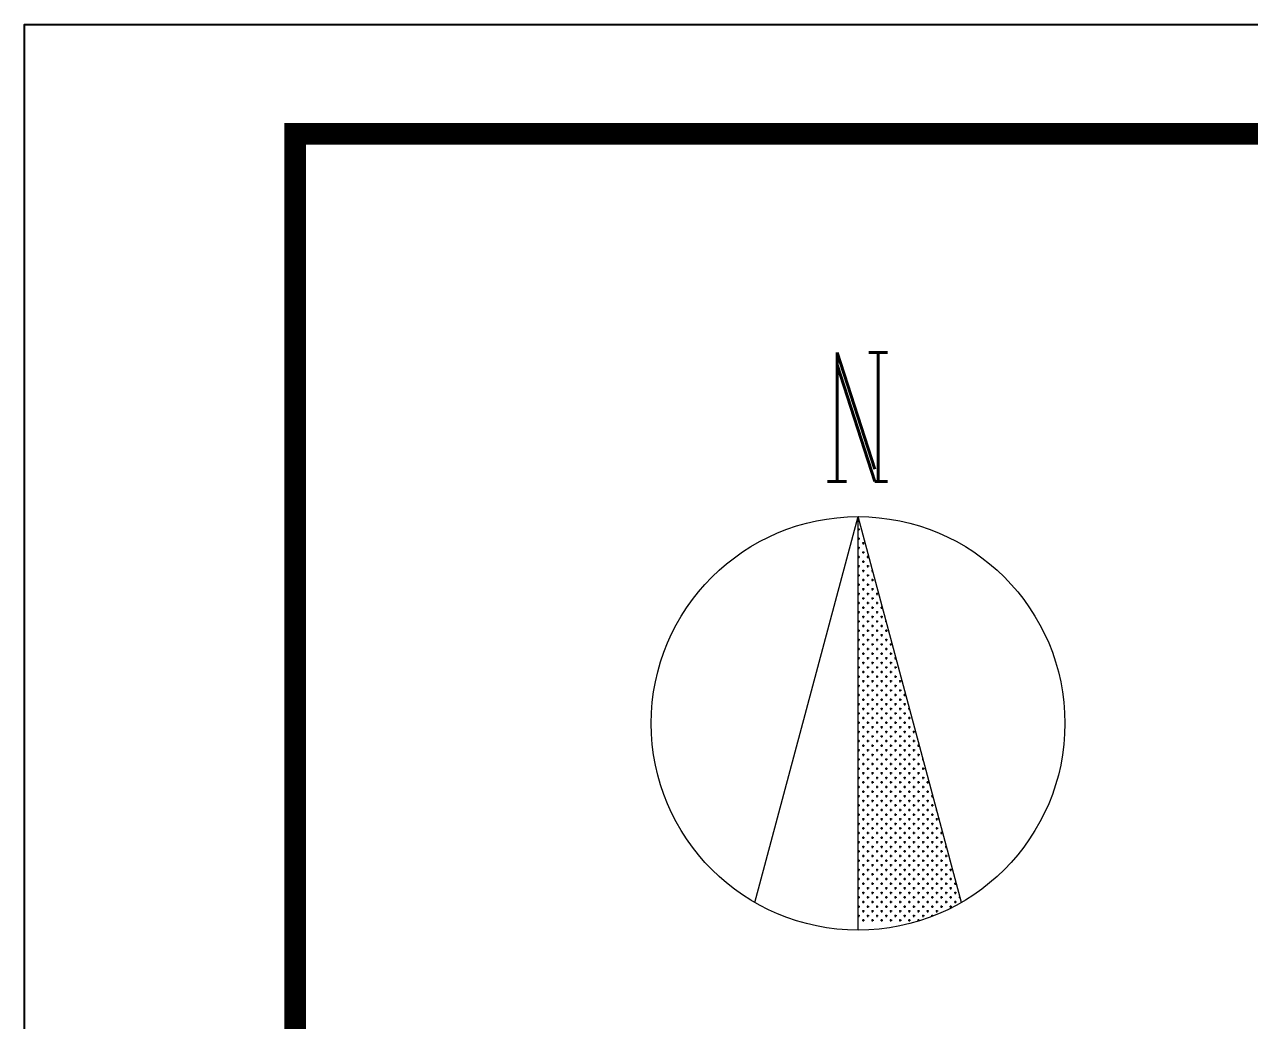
# Model space of a CAD drawing. Extents: x 301136 to 469336, y 529561 to 648381.
# Drawn here: x 301136 to 323763, y 629975 to 648381 of the extents above; entities that cross this region are included whole.
import ezdxf

# ---------------------------------------------------------------- set-up
doc = ezdxf.new("R2010")
doc.units = 0
doc.header["$LTSCALE"] = 40
for name, color, linetype in [('2', 3, 'Continuous'), ('PUB_TEXT', 7, 'Continuous'), ('TUBAO', 7, 'Continuous')]:
    doc.layers.add(name, color=color, linetype=linetype)
doc.styles.add('_ROMANC', font='ROMANC', dxfattribs={"width": 0.571429})

msp = doc.modelspace()

# ---------------------------------------------------------------- linework, layer by layer
at = {"color": 0, "lineweight": 18}
for p, q in [((316551.9, 639218.6), (316533.6, 639218.6)), ((316545.9, 639197.3), (316545.9, 639239.8)), ((316567.2, 639048.6), (316533.6, 639048.6)), ((316545.9, 639027.3), (316545.9, 639069.8)), ((316567.2, 638878.6), (316533.6, 638878.6)), ((316545.9, 638857.3), (316545.9, 638899.8)), ((316620.2, 638963.6), (316609.7, 638963.6)), ((316652.2, 638793.6), (316609.7, 638793.6)), ((316630.9, 638772.3), (316630.9, 638814.8)), ((316567.2, 638708.6), (316533.6, 638708.6)), ((316567.2, 638538.6), (316533.6, 638538.6)), ((316545.9, 638687.3), (316545.9, 638729.8)), ((316545.9, 638517.3), (316545.9, 638559.8)), ((316652.2, 638623.6), (316609.7, 638623.6)), ((316630.9, 638602.3), (316630.9, 638644.8)), ((316734.1, 638538.6), (316694.7, 638538.6)), ((316715.9, 638517.3), (316715.9, 638559.8)), ((316567.2, 638368.6), (316533.6, 638368.6)), ((316545.9, 638347.3), (316545.9, 638389.8)), ((316652.2, 638453.6), (316609.7, 638453.6)), ((316630.9, 638432.3), (316630.9, 638474.8)), ((316630.9, 638262.3), (316630.9, 638304.8)), ((316737.2, 638368.6), (316694.7, 638368.6)), ((316715.9, 638347.3), (316715.9, 638389.8)), ((316567.2, 638198.6), (316533.6, 638198.6)), ((316545.9, 638177.3), (316545.9, 638219.8)), ((316652.2, 638283.6), (316609.7, 638283.6)), ((316652.2, 638113.6), (316609.7, 638113.6)), ((316630.9, 638092.3), (316630.9, 638134.8)), ((316737.2, 638198.6), (316694.7, 638198.6)), ((316715.9, 638177.3), (316715.9, 638219.8)), ((316802.4, 638283.6), (316779.7, 638283.6)), ((316822.2, 638113.6), (316779.7, 638113.6)), ((316800.9, 638262.3), (316800.9, 638289)), ((316800.9, 638092.3), (316800.9, 638134.8)), ((316567.2, 638028.6), (316533.6, 638028.6)), ((316567.2, 637858.6), (316533.6, 637858.6)), ((316545.9, 638007.3), (316545.9, 638049.8)), ((316545.9, 637837.3), (316545.9, 637879.8)), ((316652.2, 637943.6), (316609.7, 637943.6)), ((316630.9, 637922.3), (316630.9, 637964.8)), ((316737.2, 638028.6), (316694.7, 638028.6)), ((316737.2, 637858.6), (316694.7, 637858.6)), ((316715.9, 638007.3), (316715.9, 638049.8)), ((316715.9, 637837.3), (316715.9, 637879.8)), ((316822.2, 637943.6), (316779.7, 637943.6)), ((316800.9, 637922.3), (316800.9, 637964.8)), ((316870.7, 638028.6), (316864.7, 638028.6)), ((316907.2, 637858.6), (316864.7, 637858.6)), ((316885.9, 637837.3), (316885.9, 637879.8)), ((316567.2, 637688.6), (316533.6, 637688.6)), ((316545.9, 637667.3), (316545.9, 637709.8)), ((316652.2, 637773.6), (316609.7, 637773.6)), ((316630.9, 637752.3), (316630.9, 637794.8)), ((316630.9, 637582.3), (316630.9, 637624.8)), ((316737.2, 637688.6), (316694.7, 637688.6)), ((316715.9, 637667.3), (316715.9, 637709.8)), ((316822.2, 637773.6), (316779.7, 637773.6)), ((316800.9, 637752.3), (316800.9, 637794.8)), ((316800.9, 637582.3), (316800.9, 637624.8)), ((316907.2, 637688.6), (316864.7, 637688.6)), ((316885.9, 637667.3), (316885.9, 637709.8)), ((316970.9, 637582.3), (316970.9, 637624.8)), ((316567.2, 637518.6), (316533.6, 637518.6)), ((316545.9, 637497.3), (316545.9, 637539.8)), ((316652.2, 637603.6), (316609.7, 637603.6)), ((316652.2, 637433.6), (316609.7, 637433.6)), ((316630.9, 637412.3), (316630.9, 637454.8)), ((316737.2, 637518.6), (316694.7, 637518.6)), ((316715.9, 637497.3), (316715.9, 637539.8)), ((316822.2, 637603.6), (316779.7, 637603.6)), ((316822.2, 637433.6), (316779.7, 637433.6)), ((316800.9, 637412.3), (316800.9, 637454.8)), ((316907.2, 637518.6), (316864.7, 637518.6)), ((316885.9, 637497.3), (316885.9, 637539.8)), ((316984.6, 637603.6), (316949.7, 637603.6)), ((316992.2, 637433.6), (316949.7, 637433.6)), ((316970.9, 637412.3), (316970.9, 637454.8)), ((316567.2, 637348.6), (316533.6, 637348.6)), ((316567.2, 637178.6), (316533.6, 637178.6)), ((316545.9, 637327.3), (316545.9, 637369.8)), ((316545.9, 637157.3), (316545.9, 637199.8)), ((316652.2, 637263.6), (316609.7, 637263.6)), ((316630.9, 637242.3), (316630.9, 637284.8)), ((316737.2, 637348.6), (316694.7, 637348.6)), ((316737.2, 637178.6), (316694.7, 637178.6)), ((316715.9, 637327.3), (316715.9, 637369.8)), ((316715.9, 637157.3), (316715.9, 637199.8)), ((316822.2, 637263.6), (316779.7, 637263.6)), ((316800.9, 637242.3), (316800.9, 637284.8)), ((316907.2, 637348.6), (316864.7, 637348.6)), ((316907.2, 637178.6), (316864.7, 637178.6)), ((316885.9, 637327.3), (316885.9, 637369.8)), ((316885.9, 637157.3), (316885.9, 637199.8)), ((316992.2, 637263.6), (316949.7, 637263.6)), ((316970.9, 637242.3), (316970.9, 637284.8)), ((317052.9, 637348.6), (317034.7, 637348.6)), ((317077.2, 637178.6), (317034.7, 637178.6)), ((317055.9, 637327.3), (317055.9, 637337.4)), ((317055.9, 637157.3), (317055.9, 637199.8)), ((316567.2, 637008.6), (316533.6, 637008.6)), ((316545.9, 636987.3), (316545.9, 637029.8)), ((316652.2, 637093.6), (316609.7, 637093.6)), ((316630.9, 637072.3), (316630.9, 637114.8)), ((316630.9, 636902.3), (316630.9, 636944.8)), ((316737.2, 637008.6), (316694.7, 637008.6)), ((316715.9, 636987.3), (316715.9, 637029.8)), ((316822.2, 637093.6), (316779.7, 637093.6)), ((316800.9, 637072.3), (316800.9, 637114.8)), ((316800.9, 636902.3), (316800.9, 636944.8)), ((316907.2, 637008.6), (316864.7, 637008.6)), ((316885.9, 636987.3), (316885.9, 637029.8)), ((316992.2, 637093.6), (316949.7, 637093.6)), ((316970.9, 637072.3), (316970.9, 637114.8)), ((316970.9, 636902.3), (316970.9, 636944.8)), ((317077.2, 637008.6), (317034.7, 637008.6)), ((317055.9, 636987.3), (317055.9, 637029.8)), ((317121.3, 637093.6), (317119.7, 637093.6)), ((317140.9, 636902.3), (317140.9, 636944.8)), ((316567.2, 636838.6), (316533.6, 636838.6)), ((316545.9, 636817.3), (316545.9, 636859.8)), ((316652.2, 636923.6), (316609.7, 636923.6)), ((316652.2, 636753.6), (316609.7, 636753.6)), ((316630.9, 636732.3), (316630.9, 636774.8)), ((316737.2, 636838.6), (316694.7, 636838.6)), ((316715.9, 636817.3), (316715.9, 636859.8)), ((316822.2, 636923.6), (316779.7, 636923.6)), ((316822.2, 636753.6), (316779.7, 636753.6)), ((316800.9, 636732.3), (316800.9, 636774.8)), ((316907.2, 636838.6), (316864.7, 636838.6)), ((316885.9, 636817.3), (316885.9, 636859.8)), ((316992.2, 636923.6), (316949.7, 636923.6)), ((316992.2, 636753.6), (316949.7, 636753.6)), ((316970.9, 636732.3), (316970.9, 636774.8)), ((317077.2, 636838.6), (317034.7, 636838.6)), ((317055.9, 636817.3), (317055.9, 636859.8)), ((317162.2, 636923.6), (317119.7, 636923.6)), ((317162.2, 636753.6), (317119.7, 636753.6)), ((317140.9, 636732.3), (317140.9, 636774.8)), ((316567.2, 636668.6), (316533.6, 636668.6)), ((316567.2, 636498.6), (316533.6, 636498.6)), ((316545.9, 636647.3), (316545.9, 636689.8)), ((316545.9, 636477.3), (316545.9, 636519.8)), ((316652.2, 636583.6), (316609.7, 636583.6)), ((316630.9, 636562.3), (316630.9, 636604.8)), ((316737.2, 636668.6), (316694.7, 636668.6)), ((316737.2, 636498.6), (316694.7, 636498.6)), ((316715.9, 636647.3), (316715.9, 636689.8)), ((316715.9, 636477.3), (316715.9, 636519.8)), ((316822.2, 636583.6), (316779.7, 636583.6)), ((316800.9, 636562.3), (316800.9, 636604.8)), ((316907.2, 636668.6), (316864.7, 636668.6)), ((316907.2, 636498.6), (316864.7, 636498.6)), ((316885.9, 636647.3), (316885.9, 636689.8)), ((316885.9, 636477.3), (316885.9, 636519.8)), ((316992.2, 636583.6), (316949.7, 636583.6)), ((316970.9, 636562.3), (316970.9, 636604.8)), ((317077.2, 636668.6), (317034.7, 636668.6)), ((317077.2, 636498.6), (317034.7, 636498.6)), ((317055.9, 636647.3), (317055.9, 636689.8)), ((317055.9, 636477.3), (317055.9, 636519.8)), ((317162.2, 636583.6), (317119.7, 636583.6)), ((317140.9, 636562.3), (317140.9, 636604.8)), ((317235.1, 636668.6), (317204.7, 636668.6)), ((317247.2, 636498.6), (317204.7, 636498.6)), ((317225.9, 636647.3), (317225.9, 636689.8)), ((317225.9, 636477.3), (317225.9, 636519.8)), ((316567.2, 636328.6), (316533.6, 636328.6)), ((316545.9, 636307.3), (316545.9, 636349.8)), ((316652.2, 636413.6), (316609.7, 636413.6)), ((316630.9, 636392.3), (316630.9, 636434.8)), ((316737.2, 636328.6), (316694.7, 636328.6)), ((316715.9, 636307.3), (316715.9, 636349.8)), ((316822.2, 636413.6), (316779.7, 636413.6)), ((316800.9, 636392.3), (316800.9, 636434.8)), ((316907.2, 636328.6), (316864.7, 636328.6)), ((316885.9, 636307.3), (316885.9, 636349.8)), ((316992.2, 636413.6), (316949.7, 636413.6)), ((316970.9, 636392.3), (316970.9, 636434.8)), ((317077.2, 636328.6), (317034.7, 636328.6)), ((317055.9, 636307.3), (317055.9, 636349.8)), ((317162.2, 636413.6), (317119.7, 636413.6)), ((317140.9, 636392.3), (317140.9, 636434.8)), ((317247.2, 636328.6), (317204.7, 636328.6)), ((317225.9, 636307.3), (317225.9, 636349.8)), ((317303.5, 636413.6), (317289.7, 636413.6)), ((316567.2, 636158.6), (316533.6, 636158.6)), ((316545.9, 636137.3), (316545.9, 636179.8)), ((316652.2, 636243.6), (316609.7, 636243.6)), ((316652.2, 636073.6), (316609.7, 636073.6)), ((316630.9, 636222.3), (316630.9, 636264.8)), ((316630.9, 636052.3), (316630.9, 636094.8)), ((316737.2, 636158.6), (316694.7, 636158.6)), ((316715.9, 636137.3), (316715.9, 636179.8)), ((316822.2, 636243.6), (316779.7, 636243.6)), ((316822.2, 636073.6), (316779.7, 636073.6)), ((316800.9, 636222.3), (316800.9, 636264.8)), ((316800.9, 636052.3), (316800.9, 636094.8)), ((316907.2, 636158.6), (316864.7, 636158.6)), ((316885.9, 636137.3), (316885.9, 636179.8)), ((316992.2, 636243.6), (316949.7, 636243.6)), ((316992.2, 636073.6), (316949.7, 636073.6)), ((316970.9, 636222.3), (316970.9, 636264.8)), ((316970.9, 636052.3), (316970.9, 636094.8)), ((317077.2, 636158.6), (317034.7, 636158.6)), ((317055.9, 636137.3), (317055.9, 636179.8)), ((317162.2, 636243.6), (317119.7, 636243.6)), ((317162.2, 636073.6), (317119.7, 636073.6)), ((317140.9, 636222.3), (317140.9, 636264.8)), ((317140.9, 636052.3), (317140.9, 636094.8)), ((317247.2, 636158.6), (317204.7, 636158.6)), ((317225.9, 636137.3), (317225.9, 636179.8)), ((317332.2, 636243.6), (317289.7, 636243.6)), ((317332.2, 636073.6), (317289.7, 636073.6)), ((317310.9, 636222.3), (317310.9, 636264.8)), ((317310.9, 636052.3), (317310.9, 636094.8)), ((316567.2, 635988.6), (316533.6, 635988.6)), ((316567.2, 635818.6), (316533.6, 635818.6)), ((316545.9, 635967.3), (316545.9, 636009.8)), ((316545.9, 635797.3), (316545.9, 635839.8)), ((316652.2, 635903.6), (316609.7, 635903.6)), ((316630.9, 635882.3), (316630.9, 635924.8)), ((316737.2, 635988.6), (316694.7, 635988.6)), ((316737.2, 635818.6), (316694.7, 635818.6)), ((316715.9, 635967.3), (316715.9, 636009.8)), ((316715.9, 635797.3), (316715.9, 635839.8)), ((316822.2, 635903.6), (316779.7, 635903.6)), ((316800.9, 635882.3), (316800.9, 635924.8)), ((316907.2, 635988.6), (316864.7, 635988.6)), ((316907.2, 635818.6), (316864.7, 635818.6)), ((316885.9, 635967.3), (316885.9, 636009.8)), ((316885.9, 635797.3), (316885.9, 635839.8)), ((316992.2, 635903.6), (316949.7, 635903.6)), ((316970.9, 635882.3), (316970.9, 635924.8)), ((317077.2, 635988.6), (317034.7, 635988.6)), ((317077.2, 635818.6), (317034.7, 635818.6)), ((317055.9, 635967.3), (317055.9, 636009.8)), ((317055.9, 635797.3), (317055.9, 635839.8)), ((317162.2, 635903.6), (317119.7, 635903.6)), ((317140.9, 635882.3), (317140.9, 635924.8)), ((317247.2, 635988.6), (317204.7, 635988.6)), ((317247.2, 635818.6), (317204.7, 635818.6)), ((317225.9, 635967.3), (317225.9, 636009.8)), ((317225.9, 635797.3), (317225.9, 635839.8)), ((317332.2, 635903.6), (317289.7, 635903.6)), ((317310.9, 635882.3), (317310.9, 635924.8)), ((317417.2, 635988.6), (317374.7, 635988.6)), ((317417.2, 635818.6), (317374.7, 635818.6)), ((317395.9, 635967.3), (317395.9, 636009.8)), ((317395.9, 635797.3), (317395.9, 635839.8)), ((316567.2, 635648.6), (316533.6, 635648.6)), ((316545.9, 635627.3), (316545.9, 635669.8)), ((316652.2, 635733.6), (316609.7, 635733.6)), ((316630.9, 635712.3), (316630.9, 635754.8)), ((316737.2, 635648.6), (316694.7, 635648.6)), ((316715.9, 635627.3), (316715.9, 635669.8)), ((316822.2, 635733.6), (316779.7, 635733.6)), ((316800.9, 635712.3), (316800.9, 635754.8)), ((316907.2, 635648.6), (316864.7, 635648.6)), ((316885.9, 635627.3), (316885.9, 635669.8)), ((316992.2, 635733.6), (316949.7, 635733.6)), ((316970.9, 635712.3), (316970.9, 635754.8)), ((317077.2, 635648.6), (317034.7, 635648.6)), ((317055.9, 635627.3), (317055.9, 635669.8)), ((317162.2, 635733.6), (317119.7, 635733.6)), ((317140.9, 635712.3), (317140.9, 635754.8)), ((317247.2, 635648.6), (317204.7, 635648.6)), ((317225.9, 635627.3), (317225.9, 635669.8)), ((317332.2, 635733.6), (317289.7, 635733.6)), ((317310.9, 635712.3), (317310.9, 635754.8)), ((317417.2, 635648.6), (317374.7, 635648.6)), ((317395.9, 635627.3), (317395.9, 635669.8)), ((317485.7, 635733.6), (317459.7, 635733.6)), ((317480.9, 635712.3), (317480.9, 635751.2)), ((316567.2, 635478.6), (316533.6, 635478.6)), ((316545.9, 635457.3), (316545.9, 635499.8)), ((316652.2, 635563.6), (316609.7, 635563.6)), ((316652.2, 635393.6), (316609.7, 635393.6)), ((316630.9, 635542.3), (316630.9, 635584.8)), ((316630.9, 635372.3), (316630.9, 635414.8)), ((316737.2, 635478.6), (316694.7, 635478.6)), ((316715.9, 635457.3), (316715.9, 635499.8)), ((316822.2, 635563.6), (316779.7, 635563.6)), ((316822.2, 635393.6), (316779.7, 635393.6)), ((316800.9, 635542.3), (316800.9, 635584.8)), ((316800.9, 635372.3), (316800.9, 635414.8)), ((316907.2, 635478.6), (316864.7, 635478.6)), ((316885.9, 635457.3), (316885.9, 635499.8)), ((316992.2, 635563.6), (316949.7, 635563.6)), ((316992.2, 635393.6), (316949.7, 635393.6)), ((316970.9, 635542.3), (316970.9, 635584.8)), ((316970.9, 635372.3), (316970.9, 635414.8)), ((317077.2, 635478.6), (317034.7, 635478.6)), ((317055.9, 635457.3), (317055.9, 635499.8)), ((317162.2, 635563.6), (317119.7, 635563.6)), ((317162.2, 635393.6), (317119.7, 635393.6)), ((317140.9, 635542.3), (317140.9, 635584.8)), ((317140.9, 635372.3), (317140.9, 635414.8)), ((317247.2, 635478.6), (317204.7, 635478.6)), ((317225.9, 635457.3), (317225.9, 635499.8)), ((317332.2, 635563.6), (317289.7, 635563.6)), ((317332.2, 635393.6), (317289.7, 635393.6)), ((317310.9, 635542.3), (317310.9, 635584.8)), ((317310.9, 635372.3), (317310.9, 635414.8)), ((317417.2, 635478.6), (317374.7, 635478.6)), ((317395.9, 635457.3), (317395.9, 635499.8)), ((317502.2, 635563.6), (317459.7, 635563.6)), ((317502.2, 635393.6), (317459.7, 635393.6)), ((317480.9, 635542.3), (317480.9, 635584.8)), ((317480.9, 635372.3), (317480.9, 635414.8)), ((317554, 635478.6), (317544.7, 635478.6)), ((316567.2, 635308.6), (316533.6, 635308.6)), ((316567.2, 635138.6), (316533.6, 635138.6)), ((316545.9, 635287.3), (316545.9, 635329.8)), ((316545.9, 635117.3), (316545.9, 635159.8)), ((316652.2, 635223.6), (316609.7, 635223.6)), ((316630.9, 635202.3), (316630.9, 635244.8)), ((316737.2, 635308.6), (316694.7, 635308.6)), ((316737.2, 635138.6), (316694.7, 635138.6)), ((316715.9, 635287.3), (316715.9, 635329.8)), ((316715.9, 635117.3), (316715.9, 635159.8)), ((316822.2, 635223.6), (316779.7, 635223.6)), ((316800.9, 635202.3), (316800.9, 635244.8)), ((316907.2, 635308.6), (316864.7, 635308.6)), ((316907.2, 635138.6), (316864.7, 635138.6)), ((316885.9, 635287.3), (316885.9, 635329.8)), ((316885.9, 635117.3), (316885.9, 635159.8)), ((316992.2, 635223.6), (316949.7, 635223.6)), ((316970.9, 635202.3), (316970.9, 635244.8)), ((317077.2, 635308.6), (317034.7, 635308.6)), ((317077.2, 635138.6), (317034.7, 635138.6)), ((317055.9, 635287.3), (317055.9, 635329.8)), ((317055.9, 635117.3), (317055.9, 635159.8)), ((317162.2, 635223.6), (317119.7, 635223.6)), ((317140.9, 635202.3), (317140.9, 635244.8)), ((317247.2, 635308.6), (317204.7, 635308.6)), ((317247.2, 635138.6), (317204.7, 635138.6)), ((317225.9, 635287.3), (317225.9, 635329.8)), ((317225.9, 635117.3), (317225.9, 635159.8)), ((317332.2, 635223.6), (317289.7, 635223.6)), ((317310.9, 635202.3), (317310.9, 635244.8)), ((317417.2, 635308.6), (317374.7, 635308.6)), ((317417.2, 635138.6), (317374.7, 635138.6)), ((317395.9, 635287.3), (317395.9, 635329.8)), ((317395.9, 635117.3), (317395.9, 635159.8)), ((317502.2, 635223.6), (317459.7, 635223.6)), ((317480.9, 635202.3), (317480.9, 635244.8)), ((317587.2, 635308.6), (317544.7, 635308.6)), ((317587.2, 635138.6), (317544.7, 635138.6)), ((317565.9, 635287.3), (317565.9, 635329.8)), ((317565.9, 635117.3), (317565.9, 635159.8)), ((316567.2, 634968.6), (316533.6, 634968.6)), ((316545.9, 634947.3), (316545.9, 634989.8)), ((316652.2, 635053.6), (316609.7, 635053.6)), ((316630.9, 635032.3), (316630.9, 635074.8)), ((316737.2, 634968.6), (316694.7, 634968.6)), ((316715.9, 634947.3), (316715.9, 634989.8)), ((316822.2, 635053.6), (316779.7, 635053.6)), ((316800.9, 635032.3), (316800.9, 635074.8)), ((316907.2, 634968.6), (316864.7, 634968.6)), ((316885.9, 634947.3), (316885.9, 634989.8)), ((316992.2, 635053.6), (316949.7, 635053.6)), ((316970.9, 635032.3), (316970.9, 635074.8)), ((317077.2, 634968.6), (317034.7, 634968.6)), ((317055.9, 634947.3), (317055.9, 634989.8)), ((317162.2, 635053.6), (317119.7, 635053.6)), ((317140.9, 635032.3), (317140.9, 635074.8)), ((317247.2, 634968.6), (317204.7, 634968.6)), ((317225.9, 634947.3), (317225.9, 634989.8)), ((317332.2, 635053.6), (317289.7, 635053.6)), ((317310.9, 635032.3), (317310.9, 635074.8)), ((317417.2, 634968.6), (317374.7, 634968.6)), ((317395.9, 634947.3), (317395.9, 634989.8)), ((317502.2, 635053.6), (317459.7, 635053.6)), ((317480.9, 635032.3), (317480.9, 635074.8)), ((317587.2, 634968.6), (317544.7, 634968.6)), ((317565.9, 634947.3), (317565.9, 634989.8)), ((317667.9, 635053.6), (317629.7, 635053.6)), ((317650.9, 635032.3), (317650.9, 635074.8)), ((316567.2, 634798.6), (316533.6, 634798.6)), ((316545.9, 634777.3), (316545.9, 634819.8)), ((316652.2, 634883.6), (316609.7, 634883.6)), ((316652.2, 634713.6), (316609.7, 634713.6)), ((316630.9, 634862.3), (316630.9, 634904.8)), ((316630.9, 634692.3), (316630.9, 634734.8)), ((316737.2, 634798.6), (316694.7, 634798.6)), ((316715.9, 634777.3), (316715.9, 634819.8)), ((316822.2, 634883.6), (316779.7, 634883.6)), ((316822.2, 634713.6), (316779.7, 634713.6)), ((316800.9, 634862.3), (316800.9, 634904.8)), ((316800.9, 634692.3), (316800.9, 634734.8)), ((316907.2, 634798.6), (316864.7, 634798.6)), ((316885.9, 634777.3), (316885.9, 634819.8)), ((316992.2, 634883.6), (316949.7, 634883.6)), ((316992.2, 634713.6), (316949.7, 634713.6)), ((316970.9, 634862.3), (316970.9, 634904.8)), ((316970.9, 634692.3), (316970.9, 634734.8)), ((317077.2, 634798.6), (317034.7, 634798.6)), ((317055.9, 634777.3), (317055.9, 634819.8)), ((317162.2, 634883.6), (317119.7, 634883.6)), ((317162.2, 634713.6), (317119.7, 634713.6)), ((317140.9, 634862.3), (317140.9, 634904.8)), ((317140.9, 634692.3), (317140.9, 634734.8)), ((317247.2, 634798.6), (317204.7, 634798.6)), ((317225.9, 634777.3), (317225.9, 634819.8)), ((317332.2, 634883.6), (317289.7, 634883.6)), ((317332.2, 634713.6), (317289.7, 634713.6)), ((317310.9, 634862.3), (317310.9, 634904.8)), ((317310.9, 634692.3), (317310.9, 634734.8)), ((317417.2, 634798.6), (317374.7, 634798.6)), ((317395.9, 634777.3), (317395.9, 634819.8)), ((317502.2, 634883.6), (317459.7, 634883.6)), ((317502.2, 634713.6), (317459.7, 634713.6)), ((317480.9, 634862.3), (317480.9, 634904.8)), ((317480.9, 634692.3), (317480.9, 634734.8)), ((317587.2, 634798.6), (317544.7, 634798.6)), ((317565.9, 634777.3), (317565.9, 634819.8)), ((317672.2, 634883.6), (317629.7, 634883.6)), ((317672.2, 634713.6), (317629.7, 634713.6)), ((317650.9, 634862.3), (317650.9, 634904.8)), ((317650.9, 634692.3), (317650.9, 634734.8)), ((317736.2, 634798.6), (317714.7, 634798.6)), ((317735.9, 634777.3), (317735.9, 634799.6)), ((316567.2, 634628.6), (316533.6, 634628.6)), ((316567.2, 634458.6), (316533.6, 634458.6)), ((316545.9, 634607.3), (316545.9, 634649.8)), ((316545.9, 634437.3), (316545.9, 634479.8)), ((316652.2, 634543.6), (316609.7, 634543.6)), ((316630.9, 634522.3), (316630.9, 634564.8)), ((316737.2, 634628.6), (316694.7, 634628.6)), ((316737.2, 634458.6), (316694.7, 634458.6)), ((316715.9, 634607.3), (316715.9, 634649.8)), ((316715.9, 634437.3), (316715.9, 634479.8)), ((316822.2, 634543.6), (316779.7, 634543.6)), ((316800.9, 634522.3), (316800.9, 634564.8)), ((316907.2, 634628.6), (316864.7, 634628.6)), ((316907.2, 634458.6), (316864.7, 634458.6)), ((316885.9, 634607.3), (316885.9, 634649.8)), ((316885.9, 634437.3), (316885.9, 634479.8)), ((316992.2, 634543.6), (316949.7, 634543.6)), ((316970.9, 634522.3), (316970.9, 634564.8)), ((317077.2, 634628.6), (317034.7, 634628.6)), ((317077.2, 634458.6), (317034.7, 634458.6)), ((317055.9, 634607.3), (317055.9, 634649.8)), ((317055.9, 634437.3), (317055.9, 634479.8)), ((317162.2, 634543.6), (317119.7, 634543.6)), ((317140.9, 634522.3), (317140.9, 634564.8)), ((317247.2, 634628.6), (317204.7, 634628.6)), ((317247.2, 634458.6), (317204.7, 634458.6)), ((317225.9, 634607.3), (317225.9, 634649.8)), ((317225.9, 634437.3), (317225.9, 634479.8)), ((317332.2, 634543.6), (317289.7, 634543.6)), ((317310.9, 634522.3), (317310.9, 634564.8)), ((317417.2, 634628.6), (317374.7, 634628.6)), ((317417.2, 634458.6), (317374.7, 634458.6)), ((317395.9, 634607.3), (317395.9, 634649.8)), ((317395.9, 634437.3), (317395.9, 634479.8)), ((317502.2, 634543.6), (317459.7, 634543.6)), ((317480.9, 634522.3), (317480.9, 634564.8)), ((317587.2, 634628.6), (317544.7, 634628.6)), ((317587.2, 634458.6), (317544.7, 634458.6)), ((317565.9, 634607.3), (317565.9, 634649.8)), ((317565.9, 634437.3), (317565.9, 634479.8)), ((317672.2, 634543.6), (317629.7, 634543.6)), ((317650.9, 634522.3), (317650.9, 634564.8)), ((317757.2, 634628.6), (317714.7, 634628.6)), ((317757.2, 634458.6), (317714.7, 634458.6)), ((317735.9, 634607.3), (317735.9, 634649.8)), ((317735.9, 634437.3), (317735.9, 634479.8)), ((317804.5, 634543.6), (317799.7, 634543.6)), ((316567.2, 634288.6), (316533.6, 634288.6)), ((316545.9, 634267.3), (316545.9, 634309.8)), ((316652.2, 634373.6), (316609.7, 634373.6)), ((316630.9, 634352.3), (316630.9, 634394.8)), ((316737.2, 634288.6), (316694.7, 634288.6)), ((316715.9, 634267.3), (316715.9, 634309.8)), ((316822.2, 634373.6), (316779.7, 634373.6)), ((316800.9, 634352.3), (316800.9, 634394.8)), ((316907.2, 634288.6), (316864.7, 634288.6)), ((316885.9, 634267.3), (316885.9, 634309.8)), ((316992.2, 634373.6), (316949.7, 634373.6)), ((316970.9, 634352.3), (316970.9, 634394.8)), ((317077.2, 634288.6), (317034.7, 634288.6)), ((317055.9, 634267.3), (317055.9, 634309.8)), ((317162.2, 634373.6), (317119.7, 634373.6)), ((317140.9, 634352.3), (317140.9, 634394.8)), ((317247.2, 634288.6), (317204.7, 634288.6)), ((317225.9, 634267.3), (317225.9, 634309.8)), ((317332.2, 634373.6), (317289.7, 634373.6)), ((317310.9, 634352.3), (317310.9, 634394.8)), ((317417.2, 634288.6), (317374.7, 634288.6)), ((317395.9, 634267.3), (317395.9, 634309.8)), ((317502.2, 634373.6), (317459.7, 634373.6)), ((317480.9, 634352.3), (317480.9, 634394.8)), ((317587.2, 634288.6), (317544.7, 634288.6)), ((317565.9, 634267.3), (317565.9, 634309.8)), ((317672.2, 634373.6), (317629.7, 634373.6)), ((317650.9, 634352.3), (317650.9, 634394.8)), ((317757.2, 634288.6), (317714.7, 634288.6)), ((317735.9, 634267.3), (317735.9, 634309.8)), ((317842.2, 634373.6), (317799.7, 634373.6)), ((317820.9, 634352.3), (317820.9, 634394.8)), ((316567.2, 634118.6), (316533.6, 634118.6)), ((316545.9, 634097.3), (316545.9, 634139.8)), ((316652.2, 634203.6), (316609.7, 634203.6)), ((316652.2, 634033.6), (316609.7, 634033.6)), ((316630.9, 634182.3), (316630.9, 634224.8)), ((316630.9, 634012.3), (316630.9, 634054.8)), ((316737.2, 634118.6), (316694.7, 634118.6)), ((316715.9, 634097.3), (316715.9, 634139.8)), ((316822.2, 634203.6), (316779.7, 634203.6)), ((316822.2, 634033.6), (316779.7, 634033.6)), ((316800.9, 634182.3), (316800.9, 634224.8)), ((316800.9, 634012.3), (316800.9, 634054.8)), ((316907.2, 634118.6), (316864.7, 634118.6)), ((316885.9, 634097.3), (316885.9, 634139.8)), ((316992.2, 634203.6), (316949.7, 634203.6)), ((316992.2, 634033.6), (316949.7, 634033.6)), ((316970.9, 634182.3), (316970.9, 634224.8)), ((316970.9, 634012.3), (316970.9, 634054.8)), ((317077.2, 634118.6), (317034.7, 634118.6)), ((317055.9, 634097.3), (317055.9, 634139.8)), ((317162.2, 634203.6), (317119.7, 634203.6)), ((317162.2, 634033.6), (317119.7, 634033.6)), ((317140.9, 634182.3), (317140.9, 634224.8)), ((317140.9, 634012.3), (317140.9, 634054.8)), ((317247.2, 634118.6), (317204.7, 634118.6)), ((317225.9, 634097.3), (317225.9, 634139.8)), ((317332.2, 634203.6), (317289.7, 634203.6)), ((317332.2, 634033.6), (317289.7, 634033.6)), ((317310.9, 634182.3), (317310.9, 634224.8)), ((317310.9, 634012.3), (317310.9, 634054.8)), ((317417.2, 634118.6), (317374.7, 634118.6)), ((317395.9, 634097.3), (317395.9, 634139.8)), ((317502.2, 634203.6), (317459.7, 634203.6)), ((317502.2, 634033.6), (317459.7, 634033.6)), ((317480.9, 634182.3), (317480.9, 634224.8)), ((317480.9, 634012.3), (317480.9, 634054.8)), ((317587.2, 634118.6), (317544.7, 634118.6)), ((317565.9, 634097.3), (317565.9, 634139.8)), ((317672.2, 634203.6), (317629.7, 634203.6)), ((317672.2, 634033.6), (317629.7, 634033.6)), ((317650.9, 634182.3), (317650.9, 634224.8)), ((317650.9, 634012.3), (317650.9, 634054.8)), ((317757.2, 634118.6), (317714.7, 634118.6)), ((317735.9, 634097.3), (317735.9, 634139.8)), ((317842.2, 634203.6), (317799.7, 634203.6)), ((317842.2, 634033.6), (317799.7, 634033.6)), ((317820.9, 634182.3), (317820.9, 634224.8)), ((317820.9, 634012.3), (317820.9, 634054.8)), ((317918.4, 634118.6), (317884.7, 634118.6)), ((317905.9, 634097.3), (317905.9, 634139.8)), ((316567.2, 633948.6), (316533.6, 633948.6)), ((316567.2, 633778.6), (316533.6, 633778.6)), ((316545.9, 633927.3), (316545.9, 633969.8)), ((316545.9, 633757.3), (316545.9, 633799.8)), ((316652.2, 633863.6), (316609.7, 633863.6)), ((316630.9, 633842.3), (316630.9, 633884.8)), ((316737.2, 633948.6), (316694.7, 633948.6)), ((316737.2, 633778.6), (316694.7, 633778.6)), ((316715.9, 633927.3), (316715.9, 633969.8)), ((316715.9, 633757.3), (316715.9, 633799.8)), ((316822.2, 633863.6), (316779.7, 633863.6)), ((316800.9, 633842.3), (316800.9, 633884.8)), ((316907.2, 633948.6), (316864.7, 633948.6)), ((316907.2, 633778.6), (316864.7, 633778.6)), ((316885.9, 633927.3), (316885.9, 633969.8)), ((316885.9, 633757.3), (316885.9, 633799.8)), ((316992.2, 633863.6), (316949.7, 633863.6)), ((316970.9, 633842.3), (316970.9, 633884.8)), ((317077.2, 633948.6), (317034.7, 633948.6)), ((317077.2, 633778.6), (317034.7, 633778.6)), ((317055.9, 633927.3), (317055.9, 633969.8)), ((317055.9, 633757.3), (317055.9, 633799.8)), ((317162.2, 633863.6), (317119.7, 633863.6)), ((317140.9, 633842.3), (317140.9, 633884.8)), ((317247.2, 633948.6), (317204.7, 633948.6)), ((317247.2, 633778.6), (317204.7, 633778.6)), ((317225.9, 633927.3), (317225.9, 633969.8)), ((317225.9, 633757.3), (317225.9, 633799.8)), ((317332.2, 633863.6), (317289.7, 633863.6)), ((317310.9, 633842.3), (317310.9, 633884.8)), ((317417.2, 633948.6), (317374.7, 633948.6)), ((317417.2, 633778.6), (317374.7, 633778.6)), ((317395.9, 633927.3), (317395.9, 633969.8)), ((317395.9, 633757.3), (317395.9, 633799.8)), ((317502.2, 633863.6), (317459.7, 633863.6)), ((317480.9, 633842.3), (317480.9, 633884.8)), ((317587.2, 633948.6), (317544.7, 633948.6)), ((317587.2, 633778.6), (317544.7, 633778.6)), ((317565.9, 633927.3), (317565.9, 633969.8)), ((317565.9, 633757.3), (317565.9, 633799.8)), ((317672.2, 633863.6), (317629.7, 633863.6)), ((317650.9, 633842.3), (317650.9, 633884.8)), ((317757.2, 633948.6), (317714.7, 633948.6)), ((317757.2, 633778.6), (317714.7, 633778.6)), ((317735.9, 633927.3), (317735.9, 633969.8)), ((317735.9, 633757.3), (317735.9, 633799.8)), ((317842.2, 633863.6), (317799.7, 633863.6)), ((317820.9, 633842.3), (317820.9, 633884.8)), ((317927.2, 633948.6), (317884.7, 633948.6)), ((317927.2, 633778.6), (317884.7, 633778.6)), ((317905.9, 633927.3), (317905.9, 633969.8)), ((317905.9, 633757.3), (317905.9, 633799.8)), ((317986.7, 633863.6), (317969.7, 633863.6)), ((317990.9, 633842.3), (317990.9, 633847.9)), ((316567.2, 633608.6), (316533.6, 633608.6)), ((316545.9, 633587.3), (316545.9, 633629.8)), ((316652.2, 633693.6), (316609.7, 633693.6)), ((316630.9, 633672.3), (316630.9, 633714.8)), ((316737.2, 633608.6), (316694.7, 633608.6)), ((316715.9, 633587.3), (316715.9, 633629.8)), ((316822.2, 633693.6), (316779.7, 633693.6)), ((316800.9, 633672.3), (316800.9, 633714.8)), ((316907.2, 633608.6), (316864.7, 633608.6)), ((316885.9, 633587.3), (316885.9, 633629.8)), ((316992.2, 633693.6), (316949.7, 633693.6)), ((316970.9, 633672.3), (316970.9, 633714.8)), ((317077.2, 633608.6), (317034.7, 633608.6)), ((317055.9, 633587.3), (317055.9, 633629.8)), ((317162.2, 633693.6), (317119.7, 633693.6)), ((317140.9, 633672.3), (317140.9, 633714.8)), ((317247.2, 633608.6), (317204.7, 633608.6)), ((317225.9, 633587.3), (317225.9, 633629.8)), ((317332.2, 633693.6), (317289.7, 633693.6)), ((317310.9, 633672.3), (317310.9, 633714.8)), ((317417.2, 633608.6), (317374.7, 633608.6)), ((317395.9, 633587.3), (317395.9, 633629.8)), ((317502.2, 633693.6), (317459.7, 633693.6)), ((317480.9, 633672.3), (317480.9, 633714.8)), ((317587.2, 633608.6), (317544.7, 633608.6)), ((317565.9, 633587.3), (317565.9, 633629.8)), ((317672.2, 633693.6), (317629.7, 633693.6)), ((317650.9, 633672.3), (317650.9, 633714.8)), ((317757.2, 633608.6), (317714.7, 633608.6)), ((317735.9, 633587.3), (317735.9, 633629.8)), ((317842.2, 633693.6), (317799.7, 633693.6)), ((317820.9, 633672.3), (317820.9, 633714.8)), ((317927.2, 633608.6), (317884.7, 633608.6)), ((317905.9, 633587.3), (317905.9, 633629.8)), ((318012.2, 633693.6), (317969.7, 633693.6)), ((317990.9, 633672.3), (317990.9, 633714.8)), ((318055.1, 633608.6), (318054.7, 633608.6)), ((316567.2, 633438.6), (316533.6, 633438.6)), ((316545.9, 633417.3), (316545.9, 633459.8)), ((316652.2, 633523.6), (316609.7, 633523.6)), ((316652.2, 633353.6), (316609.7, 633353.6)), ((316630.9, 633502.3), (316630.9, 633544.8)), ((316630.9, 633332.3), (316630.9, 633374.8)), ((316737.2, 633438.6), (316694.7, 633438.6)), ((316715.9, 633417.3), (316715.9, 633459.8)), ((316822.2, 633523.6), (316779.7, 633523.6)), ((316822.2, 633353.6), (316779.7, 633353.6)), ((316800.9, 633502.3), (316800.9, 633544.8)), ((316800.9, 633332.3), (316800.9, 633374.8)), ((316907.2, 633438.6), (316864.7, 633438.6)), ((316885.9, 633417.3), (316885.9, 633459.8)), ((316992.2, 633523.6), (316949.7, 633523.6)), ((316992.2, 633353.6), (316949.7, 633353.6)), ((316970.9, 633502.3), (316970.9, 633544.8)), ((316970.9, 633332.3), (316970.9, 633374.8)), ((317077.2, 633438.6), (317034.7, 633438.6)), ((317055.9, 633417.3), (317055.9, 633459.8)), ((317162.2, 633523.6), (317119.7, 633523.6)), ((317162.2, 633353.6), (317119.7, 633353.6)), ((317140.9, 633502.3), (317140.9, 633544.8)), ((317140.9, 633332.3), (317140.9, 633374.8)), ((317247.2, 633438.6), (317204.7, 633438.6)), ((317225.9, 633417.3), (317225.9, 633459.8)), ((317332.2, 633523.6), (317289.7, 633523.6)), ((317332.2, 633353.6), (317289.7, 633353.6)), ((317310.9, 633502.3), (317310.9, 633544.8)), ((317310.9, 633332.3), (317310.9, 633374.8)), ((317417.2, 633438.6), (317374.7, 633438.6)), ((317395.9, 633417.3), (317395.9, 633459.8)), ((317502.2, 633523.6), (317459.7, 633523.6)), ((317502.2, 633353.6), (317459.7, 633353.6)), ((317480.9, 633502.3), (317480.9, 633544.8)), ((317480.9, 633332.3), (317480.9, 633374.8)), ((317587.2, 633438.6), (317544.7, 633438.6)), ((317565.9, 633417.3), (317565.9, 633459.8)), ((317672.2, 633523.6), (317629.7, 633523.6)), ((317672.2, 633353.6), (317629.7, 633353.6)), ((317650.9, 633502.3), (317650.9, 633544.8)), ((317650.9, 633332.3), (317650.9, 633374.8)), ((317757.2, 633438.6), (317714.7, 633438.6)), ((317735.9, 633417.3), (317735.9, 633459.8)), ((317842.2, 633523.6), (317799.7, 633523.6)), ((317842.2, 633353.6), (317799.7, 633353.6)), ((317820.9, 633502.3), (317820.9, 633544.8)), ((317820.9, 633332.3), (317820.9, 633374.8)), ((317927.2, 633438.6), (317884.7, 633438.6)), ((317905.9, 633417.3), (317905.9, 633459.8)), ((318012.2, 633523.6), (317969.7, 633523.6)), ((318012.2, 633353.6), (317969.7, 633353.6)), ((317990.9, 633502.3), (317990.9, 633544.8)), ((317990.9, 633332.3), (317990.9, 633374.8)), ((318097.2, 633438.6), (318054.7, 633438.6)), ((318075.9, 633417.3), (318075.9, 633459.8)), ((316567.2, 633268.6), (316533.6, 633268.6)), ((316567.2, 633098.6), (316533.6, 633098.6)), ((316545.9, 633247.3), (316545.9, 633289.8)), ((316545.9, 633077.3), (316545.9, 633119.8)), ((316652.2, 633183.6), (316609.7, 633183.6)), ((316630.9, 633162.3), (316630.9, 633204.8)), ((316737.2, 633268.6), (316694.7, 633268.6)), ((316737.2, 633098.6), (316694.7, 633098.6)), ((316715.9, 633247.3), (316715.9, 633289.8)), ((316715.9, 633077.3), (316715.9, 633119.8)), ((316822.2, 633183.6), (316779.7, 633183.6)), ((316800.9, 633162.3), (316800.9, 633204.8)), ((316907.2, 633268.6), (316864.7, 633268.6)), ((316907.2, 633098.6), (316864.7, 633098.6)), ((316885.9, 633247.3), (316885.9, 633289.8)), ((316885.9, 633077.3), (316885.9, 633119.8)), ((316992.2, 633183.6), (316949.7, 633183.6)), ((316970.9, 633162.3), (316970.9, 633204.8)), ((317077.2, 633268.6), (317034.7, 633268.6)), ((317077.2, 633098.6), (317034.7, 633098.6)), ((317055.9, 633247.3), (317055.9, 633289.8)), ((317055.9, 633077.3), (317055.9, 633119.8)), ((317162.2, 633183.6), (317119.7, 633183.6)), ((317140.9, 633162.3), (317140.9, 633204.8)), ((317247.2, 633268.6), (317204.7, 633268.6)), ((317247.2, 633098.6), (317204.7, 633098.6)), ((317225.9, 633247.3), (317225.9, 633289.8)), ((317225.9, 633077.3), (317225.9, 633119.8)), ((317332.2, 633183.6), (317289.7, 633183.6)), ((317310.9, 633162.3), (317310.9, 633204.8)), ((317417.2, 633268.6), (317374.7, 633268.6)), ((317417.2, 633098.6), (317374.7, 633098.6)), ((317395.9, 633247.3), (317395.9, 633289.8)), ((317395.9, 633077.3), (317395.9, 633119.8)), ((317502.2, 633183.6), (317459.7, 633183.6)), ((317480.9, 633162.3), (317480.9, 633204.8)), ((317587.2, 633268.6), (317544.7, 633268.6)), ((317587.2, 633098.6), (317544.7, 633098.6)), ((317565.9, 633247.3), (317565.9, 633289.8)), ((317565.9, 633077.3), (317565.9, 633119.8)), ((317672.2, 633183.6), (317629.7, 633183.6)), ((317650.9, 633162.3), (317650.9, 633204.8)), ((317757.2, 633268.6), (317714.7, 633268.6)), ((317757.2, 633098.6), (317714.7, 633098.6)), ((317735.9, 633247.3), (317735.9, 633289.8)), ((317735.9, 633077.3), (317735.9, 633119.8)), ((317842.2, 633183.6), (317799.7, 633183.6)), ((317820.9, 633162.3), (317820.9, 633204.8)), ((317927.2, 633268.6), (317884.7, 633268.6)), ((317927.2, 633098.6), (317884.7, 633098.6)), ((317905.9, 633247.3), (317905.9, 633289.8)), ((317905.9, 633077.3), (317905.9, 633119.8)), ((318012.2, 633183.6), (317969.7, 633183.6)), ((317990.9, 633162.3), (317990.9, 633204.8)), ((318097.2, 633268.6), (318054.7, 633268.6)), ((318097.2, 633098.6), (318054.7, 633098.6)), ((318075.9, 633247.3), (318075.9, 633289.8)), ((318075.9, 633077.3), (318075.9, 633119.8)), ((318168.9, 633183.6), (318139.7, 633183.6)), ((318160.9, 633162.3), (318160.9, 633204.8)), ((316567.2, 632928.6), (316533.6, 632928.6)), ((316545.9, 632907.3), (316545.9, 632949.8)), ((316652.2, 633013.6), (316609.7, 633013.6)), ((316630.9, 632992.3), (316630.9, 633034.8)), ((316737.2, 632928.6), (316694.7, 632928.6)), ((316715.9, 632907.3), (316715.9, 632949.8)), ((316822.2, 633013.6), (316779.7, 633013.6)), ((316800.9, 632992.3), (316800.9, 633034.8)), ((316907.2, 632928.6), (316864.7, 632928.6)), ((316885.9, 632907.3), (316885.9, 632949.8)), ((316992.2, 633013.6), (316949.7, 633013.6)), ((316970.9, 632992.3), (316970.9, 633034.8)), ((317077.2, 632928.6), (317034.7, 632928.6)), ((317055.9, 632907.3), (317055.9, 632949.8)), ((317162.2, 633013.6), (317119.7, 633013.6)), ((317140.9, 632992.3), (317140.9, 633034.8)), ((317247.2, 632928.6), (317204.7, 632928.6)), ((317225.9, 632907.3), (317225.9, 632949.8)), ((317332.2, 633013.6), (317289.7, 633013.6)), ((317310.9, 632992.3), (317310.9, 633034.8)), ((317417.2, 632928.6), (317374.7, 632928.6)), ((317395.9, 632907.3), (317395.9, 632949.8)), ((317502.2, 633013.6), (317459.7, 633013.6)), ((317480.9, 632992.3), (317480.9, 633034.8)), ((317587.2, 632928.6), (317544.7, 632928.6)), ((317565.9, 632907.3), (317565.9, 632949.8)), ((317672.2, 633013.6), (317629.7, 633013.6)), ((317650.9, 632992.3), (317650.9, 633034.8)), ((317757.2, 632928.6), (317714.7, 632928.6)), ((317735.9, 632907.3), (317735.9, 632949.8)), ((317842.2, 633013.6), (317799.7, 633013.6)), ((317820.9, 632992.3), (317820.9, 633034.8)), ((317927.2, 632928.6), (317884.7, 632928.6)), ((317905.9, 632907.3), (317905.9, 632949.8)), ((318012.2, 633013.6), (317969.7, 633013.6)), ((317990.9, 632992.3), (317990.9, 633034.8)), ((318097.2, 632928.6), (318054.7, 632928.6)), ((318075.9, 632907.3), (318075.9, 632949.8)), ((318182.2, 633013.6), (318139.7, 633013.6)), ((318160.9, 632992.3), (318160.9, 633034.8)), ((318237.3, 632928.6), (318224.7, 632928.6)), ((316567.2, 632758.6), (316533.6, 632758.6)), ((316545.9, 632737.3), (316545.9, 632779.8)), ((316652.2, 632843.6), (316609.7, 632843.6)), ((316652.2, 632673.6), (316609.7, 632673.6)), ((316630.9, 632822.3), (316630.9, 632864.8)), ((316630.9, 632652.3), (316630.9, 632694.8)), ((316737.2, 632758.6), (316694.7, 632758.6)), ((316715.9, 632737.3), (316715.9, 632779.8)), ((316822.2, 632843.6), (316779.7, 632843.6)), ((316822.2, 632673.6), (316779.7, 632673.6)), ((316800.9, 632822.3), (316800.9, 632864.8)), ((316800.9, 632652.3), (316800.9, 632694.8)), ((316907.2, 632758.6), (316864.7, 632758.6)), ((316885.9, 632737.3), (316885.9, 632779.8)), ((316992.2, 632843.6), (316949.7, 632843.6)), ((316992.2, 632673.6), (316949.7, 632673.6)), ((316970.9, 632822.3), (316970.9, 632864.8)), ((316970.9, 632652.3), (316970.9, 632694.8)), ((317077.2, 632758.6), (317034.7, 632758.6)), ((317055.9, 632737.3), (317055.9, 632779.8)), ((317162.2, 632843.6), (317119.7, 632843.6)), ((317162.2, 632673.6), (317119.7, 632673.6)), ((317140.9, 632822.3), (317140.9, 632864.8)), ((317140.9, 632652.3), (317140.9, 632694.8)), ((317247.2, 632758.6), (317204.7, 632758.6)), ((317225.9, 632737.3), (317225.9, 632779.8)), ((317332.2, 632843.6), (317289.7, 632843.6)), ((317332.2, 632673.6), (317289.7, 632673.6)), ((317310.9, 632822.3), (317310.9, 632864.8)), ((317310.9, 632652.3), (317310.9, 632694.8)), ((317417.2, 632758.6), (317374.7, 632758.6)), ((317395.9, 632737.3), (317395.9, 632779.8)), ((317502.2, 632843.6), (317459.7, 632843.6)), ((317502.2, 632673.6), (317459.7, 632673.6)), ((317480.9, 632822.3), (317480.9, 632864.8)), ((317480.9, 632652.3), (317480.9, 632694.8)), ((317587.2, 632758.6), (317544.7, 632758.6)), ((317565.9, 632737.3), (317565.9, 632779.8)), ((317672.2, 632843.6), (317629.7, 632843.6)), ((317672.2, 632673.6), (317629.7, 632673.6)), ((317650.9, 632822.3), (317650.9, 632864.8)), ((317650.9, 632652.3), (317650.9, 632694.8)), ((317757.2, 632758.6), (317714.7, 632758.6)), ((317735.9, 632737.3), (317735.9, 632779.8)), ((317842.2, 632843.6), (317799.7, 632843.6)), ((317842.2, 632673.6), (317799.7, 632673.6)), ((317820.9, 632822.3), (317820.9, 632864.8)), ((317820.9, 632652.3), (317820.9, 632694.8)), ((317927.2, 632758.6), (317884.7, 632758.6)), ((317905.9, 632737.3), (317905.9, 632779.8)), ((318012.2, 632843.6), (317969.7, 632843.6)), ((318012.2, 632673.6), (317969.7, 632673.6)), ((317990.9, 632822.3), (317990.9, 632864.8)), ((317990.9, 632652.3), (317990.9, 632694.8)), ((318097.2, 632758.6), (318054.7, 632758.6)), ((318075.9, 632737.3), (318075.9, 632779.8)), ((318182.2, 632843.6), (318139.7, 632843.6)), ((318182.2, 632673.6), (318139.7, 632673.6)), ((318160.9, 632822.3), (318160.9, 632864.8)), ((318160.9, 632652.3), (318160.9, 632694.8)), ((318267.2, 632758.6), (318224.7, 632758.6)), ((318245.9, 632737.3), (318245.9, 632779.8)), ((316567.2, 632588.6), (316533.6, 632588.6)), ((316567.2, 632418.6), (316533.6, 632418.6)), ((316545.9, 632567.3), (316545.9, 632609.8)), ((316545.9, 632397.3), (316545.9, 632439.8)), ((316652.2, 632503.6), (316609.7, 632503.6)), ((316630.9, 632482.3), (316630.9, 632524.8)), ((316737.2, 632588.6), (316694.7, 632588.6)), ((316737.2, 632418.6), (316694.7, 632418.6)), ((316715.9, 632567.3), (316715.9, 632609.8)), ((316715.9, 632397.3), (316715.9, 632439.8)), ((316822.2, 632503.6), (316779.7, 632503.6)), ((316800.9, 632482.3), (316800.9, 632524.8)), ((316907.2, 632588.6), (316864.7, 632588.6)), ((316907.2, 632418.6), (316864.7, 632418.6)), ((316885.9, 632567.3), (316885.9, 632609.8)), ((316885.9, 632397.3), (316885.9, 632439.8)), ((316992.2, 632503.6), (316949.7, 632503.6)), ((316970.9, 632482.3), (316970.9, 632524.8)), ((317077.2, 632588.6), (317034.7, 632588.6)), ((317077.2, 632418.6), (317034.7, 632418.6)), ((317055.9, 632567.3), (317055.9, 632609.8)), ((317055.9, 632397.3), (317055.9, 632439.8)), ((317162.2, 632503.6), (317119.7, 632503.6)), ((317140.9, 632482.3), (317140.9, 632524.8)), ((317247.2, 632588.6), (317204.7, 632588.6)), ((317247.2, 632418.6), (317204.7, 632418.6)), ((317225.9, 632567.3), (317225.9, 632609.8)), ((317225.9, 632397.3), (317225.9, 632439.8)), ((317332.2, 632503.6), (317289.7, 632503.6)), ((317310.9, 632482.3), (317310.9, 632524.8)), ((317417.2, 632588.6), (317374.7, 632588.6)), ((317417.2, 632418.6), (317374.7, 632418.6)), ((317395.9, 632567.3), (317395.9, 632609.8)), ((317395.9, 632397.3), (317395.9, 632439.8)), ((317502.2, 632503.6), (317459.7, 632503.6)), ((317480.9, 632482.3), (317480.9, 632524.8)), ((317587.2, 632588.6), (317544.7, 632588.6)), ((317587.2, 632418.6), (317544.7, 632418.6)), ((317565.9, 632567.3), (317565.9, 632609.8)), ((317565.9, 632397.3), (317565.9, 632439.8)), ((317672.2, 632503.6), (317629.7, 632503.6)), ((317650.9, 632482.3), (317650.9, 632524.8)), ((317757.2, 632588.6), (317714.7, 632588.6)), ((317757.2, 632418.6), (317714.7, 632418.6)), ((317735.9, 632567.3), (317735.9, 632609.8)), ((317735.9, 632397.3), (317735.9, 632439.8)), ((317842.2, 632503.6), (317799.7, 632503.6)), ((317820.9, 632482.3), (317820.9, 632524.8)), ((317927.2, 632588.6), (317884.7, 632588.6)), ((317927.2, 632418.6), (317884.7, 632418.6)), ((317905.9, 632567.3), (317905.9, 632609.8)), ((317905.9, 632397.3), (317905.9, 632439.8)), ((318012.2, 632503.6), (317969.7, 632503.6)), ((317990.9, 632482.3), (317990.9, 632524.8)), ((318097.2, 632588.6), (318054.7, 632588.6)), ((318097.2, 632418.6), (318054.7, 632418.6)), ((318075.9, 632567.3), (318075.9, 632609.8)), ((318075.9, 632397.3), (318075.9, 632439.8)), ((318182.2, 632503.6), (318139.7, 632503.6)), ((318160.9, 632482.3), (318160.9, 632524.8)), ((318267.2, 632588.6), (318224.7, 632588.6)), ((318267.2, 632418.6), (318224.7, 632418.6)), ((318245.9, 632567.3), (318245.9, 632609.8)), ((318245.9, 632397.3), (318245.9, 632439.8)), ((318351.2, 632503.6), (318309.7, 632503.6)), ((318330.9, 632482.3), (318330.9, 632524.8)), ((316567.2, 632248.6), (316533.6, 632248.6)), ((316545.9, 632227.3), (316545.9, 632269.8)), ((316652.2, 632333.6), (316609.7, 632333.6)), ((316630.9, 632312.3), (316630.9, 632354.8)), ((316737.2, 632248.6), (316694.7, 632248.6)), ((316715.9, 632227.3), (316715.9, 632269.8)), ((316822.2, 632333.6), (316779.7, 632333.6)), ((316800.9, 632312.3), (316800.9, 632354.8)), ((316907.2, 632248.6), (316864.7, 632248.6)), ((316885.9, 632227.3), (316885.9, 632269.8)), ((316992.2, 632333.6), (316949.7, 632333.6)), ((316970.9, 632312.3), (316970.9, 632354.8)), ((317077.2, 632248.6), (317034.7, 632248.6)), ((317055.9, 632227.3), (317055.9, 632269.8)), ((317162.2, 632333.6), (317119.7, 632333.6)), ((317140.9, 632312.3), (317140.9, 632354.8)), ((317247.2, 632248.6), (317204.7, 632248.6)), ((317225.9, 632227.3), (317225.9, 632269.8)), ((317332.2, 632333.6), (317289.7, 632333.6)), ((317310.9, 632312.3), (317310.9, 632354.8)), ((317417.2, 632248.6), (317374.7, 632248.6)), ((317395.9, 632227.3), (317395.9, 632269.8)), ((317502.2, 632333.6), (317459.7, 632333.6)), ((317480.9, 632312.3), (317480.9, 632354.8)), ((317587.2, 632248.6), (317544.7, 632248.6)), ((317565.9, 632227.3), (317565.9, 632269.8)), ((317672.2, 632333.6), (317629.7, 632333.6)), ((317650.9, 632312.3), (317650.9, 632354.8)), ((317757.2, 632248.6), (317714.7, 632248.6)), ((317735.9, 632227.3), (317735.9, 632269.8)), ((317842.2, 632333.6), (317799.7, 632333.6)), ((317820.9, 632312.3), (317820.9, 632354.8)), ((317927.2, 632248.6), (317884.7, 632248.6)), ((317905.9, 632227.3), (317905.9, 632269.8)), ((318012.2, 632333.6), (317969.7, 632333.6)), ((317990.9, 632312.3), (317990.9, 632354.8)), ((318097.2, 632248.6), (318054.7, 632248.6)), ((318075.9, 632227.3), (318075.9, 632269.8)), ((318182.2, 632333.6), (318139.7, 632333.6)), ((318160.9, 632312.3), (318160.9, 632354.8)), ((318267.2, 632248.6), (318224.7, 632248.6)), ((318245.9, 632227.3), (318245.9, 632269.8)), ((318352.2, 632333.6), (318309.7, 632333.6)), ((318330.9, 632312.3), (318330.9, 632354.8)), ((318419.5, 632248.6), (318394.7, 632248.6)), ((318415.9, 632227.3), (318415.9, 632261.8)), ((316567.2, 632078.6), (316533.6, 632078.6)), ((316545.9, 632057.3), (316545.9, 632099.8)), ((316652.2, 632163.6), (316609.7, 632163.6)), ((316652.2, 631993.6), (316609.7, 631993.6)), ((316630.9, 632142.3), (316630.9, 632184.8)), ((316630.9, 631972.3), (316630.9, 632014.8)), ((316737.2, 632078.6), (316694.7, 632078.6)), ((316715.9, 632057.3), (316715.9, 632099.8)), ((316822.2, 632163.6), (316779.7, 632163.6)), ((316822.2, 631993.6), (316779.7, 631993.6)), ((316800.9, 632142.3), (316800.9, 632184.8)), ((316800.9, 631972.3), (316800.9, 632014.8)), ((316907.2, 632078.6), (316864.7, 632078.6)), ((316885.9, 632057.3), (316885.9, 632099.8)), ((316992.2, 632163.6), (316949.7, 632163.6)), ((316992.2, 631993.6), (316949.7, 631993.6)), ((316970.9, 632142.3), (316970.9, 632184.8)), ((316970.9, 631972.3), (316970.9, 632014.8)), ((317077.2, 632078.6), (317034.7, 632078.6)), ((317055.9, 632057.3), (317055.9, 632099.8)), ((317162.2, 632163.6), (317119.7, 632163.6)), ((317162.2, 631993.6), (317119.7, 631993.6)), ((317140.9, 632142.3), (317140.9, 632184.8)), ((317140.9, 631972.3), (317140.9, 632014.8)), ((317247.2, 632078.6), (317204.7, 632078.6)), ((317225.9, 632057.3), (317225.9, 632099.8)), ((317332.2, 632163.6), (317289.7, 632163.6)), ((317332.2, 631993.6), (317289.7, 631993.6)), ((317310.9, 632142.3), (317310.9, 632184.8)), ((317310.9, 631972.3), (317310.9, 632014.8)), ((317417.2, 632078.6), (317374.7, 632078.6)), ((317395.9, 632057.3), (317395.9, 632099.8)), ((317502.2, 632163.6), (317459.7, 632163.6)), ((317502.2, 631993.6), (317459.7, 631993.6)), ((317480.9, 632142.3), (317480.9, 632184.8)), ((317480.9, 631972.3), (317480.9, 632014.8)), ((317587.2, 632078.6), (317544.7, 632078.6)), ((317565.9, 632057.3), (317565.9, 632099.8)), ((317672.2, 632163.6), (317629.7, 632163.6)), ((317672.2, 631993.6), (317629.7, 631993.6)), ((317650.9, 632142.3), (317650.9, 632184.8)), ((317650.9, 631972.3), (317650.9, 632014.8)), ((317757.2, 632078.6), (317714.7, 632078.6)), ((317735.9, 632057.3), (317735.9, 632099.8)), ((317842.2, 632163.6), (317799.7, 632163.6)), ((317842.2, 631993.6), (317799.7, 631993.6)), ((317820.9, 632142.3), (317820.9, 632184.8)), ((317820.9, 631972.3), (317820.9, 632014.8)), ((317927.2, 632078.6), (317884.7, 632078.6)), ((317905.9, 632057.3), (317905.9, 632099.8)), ((318012.2, 632163.6), (317969.7, 632163.6)), ((318012.2, 631993.6), (317969.7, 631993.6)), ((317990.9, 632142.3), (317990.9, 632184.8)), ((317990.9, 631972.3), (317990.9, 632014.8)), ((318097.2, 632078.6), (318054.7, 632078.6)), ((318075.9, 632057.3), (318075.9, 632099.8)), ((318182.2, 632163.6), (318139.7, 632163.6)), ((318160.9, 632142.3), (318160.9, 632184.8)), ((318160.9, 632009.8), (318160.9, 632014.8)), ((318267.2, 632078.6), (318224.7, 632078.6)), ((318245.9, 632057.3), (318245.9, 632099.8)), ((318352.2, 632163.6), (318309.7, 632163.6)), ((318330.9, 632142.3), (318330.9, 632184.8)), ((316567.2, 631908.6), (316533.6, 631908.6)), ((316545.9, 631887.3), (316545.9, 631929.8)), ((316652.2, 631823.6), (316609.7, 631823.6)), ((316630.9, 631802.3), (316630.9, 631844.8)), ((316737.2, 631908.6), (316694.7, 631908.6)), ((316715.9, 631887.3), (316715.9, 631929.8)), ((316822.2, 631823.6), (316779.7, 631823.6)), ((316800.9, 631802.3), (316800.9, 631844.8)), ((316907.2, 631908.6), (316864.7, 631908.6)), ((316885.9, 631887.3), (316885.9, 631929.8)), ((316992.2, 631823.6), (316949.7, 631823.6)), ((316970.9, 631802.3), (316970.9, 631844.8)), ((317077.2, 631908.6), (317034.7, 631908.6)), ((317055.9, 631887.3), (317055.9, 631929.8)), ((317162.2, 631823.6), (317119.7, 631823.6)), ((317140.9, 631802.3), (317140.9, 631844.8)), ((317247.2, 631908.6), (317204.7, 631908.6)), ((317225.9, 631887.3), (317225.9, 631929.8)), ((317332.2, 631823.6), (317289.7, 631823.6)), ((317310.9, 631802.3), (317310.9, 631844.8)), ((317417.2, 631908.6), (317374.7, 631908.6)), ((317395.9, 631887.3), (317395.9, 631929.8)), ((317502.2, 631823.6), (317459.7, 631823.6)), ((317480.9, 631802.3), (317480.9, 631844.8)), ((317587.2, 631908.6), (317544.7, 631908.6)), ((317565.9, 631887.3), (317565.9, 631929.8)), ((317672.2, 631823.6), (317629.7, 631823.6)), ((317650.9, 631812.9), (317650.9, 631844.8)), ((317757.2, 631908.6), (317714.7, 631908.6)), ((317735.9, 631887.3), (317735.9, 631929.8)), ((317925.8, 631908.6), (317884.7, 631908.6)), ((317905.9, 631900.8), (317905.9, 631929.8))]:
    msp.add_line(p, q, dxfattribs=at)
at = {"layer": '2', "lineweight": 18}
for p in [(314623.4, 632157.7), (318443.8, 632157.7), (316533.6, 631645.9)]:
    msp.add_line(p, (316533.6, 639286.7), dxfattribs=at)
msp.add_circle((316533.6, 635466.3), 3820.4, dxfattribs=at)
at = {"layer": 'TUBAO', "linetype": 'Continuous', "lineweight": -2}
msp.add_lwpolyline([(301136.3, 529581.4), (301136.3, 648381.4), (469336.3, 648381.4), (469336.3, 529581.4)], dxfattribs=at)
at = {"layer": 'TUBAO', "linetype": 'Continuous', "lineweight": 120, "const_width": 400}
msp.add_lwpolyline([(426014.3, 531561.4), (306136.3, 531561.4), (306136.3, 609751.1), (306136.3, 646361.4), (432319.7, 646361.4), (467336.3, 646361.4), (467336.3, 609751.1), (467336.3, 531561.4)], close=True, dxfattribs=at)

# ---------------------------------------------------------------- texts
at = {"layer": 'PUB_TEXT', "lineweight": 18, "style": '_ROMANC', "text_generation_flag": 6, "width": 0.571429}
msp.add_text('N', height=2380, dxfattribs=at).set_placement((317195.2, 642317.3))

doc.saveas('drawing.dxf')
